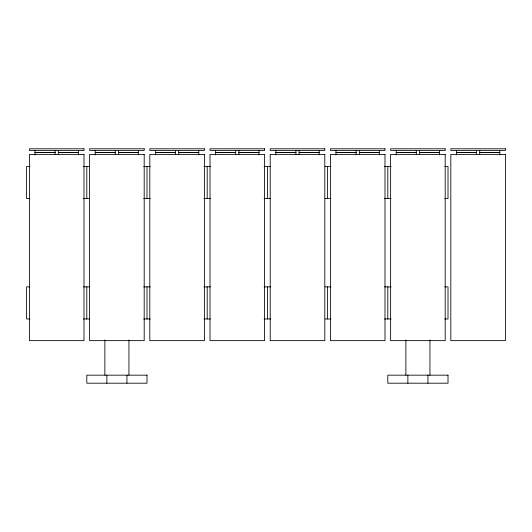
<?xml version="1.0" encoding="UTF-8"?>
<svg xmlns="http://www.w3.org/2000/svg" width="532" height="532" viewBox="0 0 532 532"><rect width="100%" height="100%" fill="white"/><g stroke="black" fill="none" stroke-linecap="round" stroke-linejoin="round"><path stroke-width="0.8" d="M35.026 152.418L55.095 152.418M58.307 152.418L78.37 152.418M95.228 152.418L115.298 152.418M118.51 152.418L138.573 152.418M155.43 152.418L175.5 152.418M178.705 152.418L198.775 152.418M215.633 152.418L235.696 152.418M238.908 152.418L258.978 152.418M275.835 152.418L295.898 152.418M299.11 152.418L319.18 152.418M336.031 152.418L356.101 152.418M359.313 152.418L379.376 152.418M396.234 152.418L416.303 152.418M419.515 152.418L439.578 152.418M456.436 152.418L476.506 152.418M479.711 152.418L499.781 152.418M35.026 152.618L55.095 152.618M58.307 152.618L78.37 152.618M95.228 152.618L115.298 152.618M118.51 152.618L138.573 152.618M155.43 152.618L175.5 152.618M178.705 152.618L198.775 152.618M215.633 152.618L235.696 152.618M238.908 152.618L258.978 152.618M275.835 152.618L295.898 152.618M299.11 152.618L319.18 152.618M336.031 152.618L356.101 152.618M359.313 152.618L379.376 152.618M396.234 152.618L416.303 152.618M419.515 152.618L439.578 152.618M456.436 152.618L476.506 152.618M479.711 152.618L499.781 152.618M29.898 166.469L26.6 166.469L26.6 198.576L29.898 198.576M83.504 166.469L89.276 166.469M143.707 166.469L150.303 166.469M203.902 166.469L210.499 166.469M264.105 166.469L270.702 166.469M325.132 166.469L330.904 166.469M384.51 166.469L391.106 166.469M444.712 166.469L448.011 166.469L448.011 198.576L444.712 198.576M83.504 198.576L89.276 198.576M143.707 198.576L150.303 198.576M203.902 198.576L210.499 198.576M264.105 198.576L270.702 198.576M325.132 198.576L330.904 198.576M384.51 198.576L391.106 198.576M29.898 286.868L26.6 286.868L26.6 318.974L29.898 318.974M83.504 286.868L89.276 286.868M143.707 286.868L150.303 286.868M203.902 286.868L210.499 286.868M264.105 286.868L270.702 286.868M325.132 286.868L330.904 286.868M384.51 286.868L391.106 286.868M444.712 286.868L448.011 286.868L448.011 318.974L444.712 318.974M83.504 318.974L89.276 318.974M143.707 318.974L150.303 318.974M203.902 318.974L210.499 318.974M264.105 318.974L270.702 318.974M325.132 318.974L330.904 318.974M384.51 318.974L391.106 318.974M499.781 150.416L499.781 154.912M479.711 150.416L479.711 154.426M476.506 150.416L476.506 154.426M456.436 150.416L456.436 154.912M439.578 150.416L439.578 154.912M429.949 339.948L429.949 375.166M427.941 375.166L427.941 383.193M419.515 150.416L419.515 154.426M416.303 150.416L416.303 154.426M407.871 375.166L407.871 383.193M405.869 339.948L405.869 375.166M396.234 150.416L396.234 154.912M387.808 166.469L387.808 198.576M387.808 286.868L387.808 318.974M379.376 150.416L379.376 154.912M359.313 150.416L359.313 154.426M356.101 150.416L356.101 154.426M336.031 150.416L336.031 154.912M327.606 166.469L327.606 198.576M327.606 286.868L327.606 318.974M319.18 150.416L319.18 154.912M299.11 150.416L299.11 154.426M295.898 150.416L295.898 154.426M275.835 150.416L275.835 154.912M267.403 166.469L267.403 198.576M267.403 286.868L267.403 318.974M258.978 150.416L258.978 154.912M238.908 150.416L238.908 154.426M235.696 150.416L235.696 154.426M215.633 150.416L215.633 154.912M207.201 166.469L207.201 198.576M207.201 286.868L207.201 318.974M198.775 150.416L198.775 154.912M178.705 150.416L178.705 154.426M175.5 150.416L175.5 154.426M155.43 150.416L155.43 154.912M147.005 166.469L147.005 198.576M147.005 286.868L147.005 318.974M138.573 150.416L138.573 154.912M128.944 339.948L128.944 375.166M126.935 375.166L126.935 383.193M118.51 150.416L118.51 154.426M115.298 150.416L115.298 154.426M106.865 375.166L106.865 383.193M104.864 339.948L104.864 375.166M95.228 150.416L95.228 154.912M86.802 166.469L86.802 198.576M86.802 286.868L86.802 318.974M78.37 150.416L78.37 154.912M58.307 150.416L58.307 154.426M55.095 150.416L55.095 154.426M35.026 150.416L35.026 154.912M83.99 148.807L29.406 148.807L29.406 150.416L83.99 150.416L83.99 148.807M144.192 148.807L89.609 148.807L89.609 150.416L144.192 150.416L144.192 148.807M204.394 148.807L149.811 148.807L149.811 150.416L204.394 150.416L204.394 148.807M264.597 148.807L210.014 148.807L210.014 150.416L264.597 150.416L264.597 148.807M324.799 148.807L270.216 148.807L270.216 150.416L324.799 150.416L324.799 148.807M384.995 148.807L330.419 148.807L330.419 150.416L384.995 150.416L384.995 148.807M445.198 148.807L390.614 148.807L390.614 150.416L445.198 150.416L445.198 148.807M505.4 148.807L450.817 148.807L450.817 150.416L505.4 150.416L505.4 148.807M83.99 154.426L29.406 154.426L29.406 340.646L83.99 340.646L83.99 154.426M144.192 154.426L89.609 154.426L89.609 340.646L144.192 340.646L144.192 154.426M204.394 154.426L149.811 154.426L149.811 340.646L204.394 340.646L204.394 154.426M264.597 154.426L210.014 154.426L210.014 340.646L264.597 340.646L264.597 154.426M324.799 154.426L270.216 154.426L270.216 340.646L324.799 340.646L324.799 154.426M384.995 154.426L330.419 154.426L330.419 340.646L384.995 340.646L384.995 154.426M445.198 154.426L390.614 154.426L390.614 340.646L445.198 340.646L445.198 154.426M505.4 154.426L450.817 154.426L450.817 340.646L505.4 340.646L505.4 154.426M147.005 375.166L86.802 375.166L86.802 383.193L147.005 383.193L147.005 375.166M448.011 375.166L387.808 375.166L387.808 383.193L448.011 383.193L448.011 375.166"/></g></svg>
